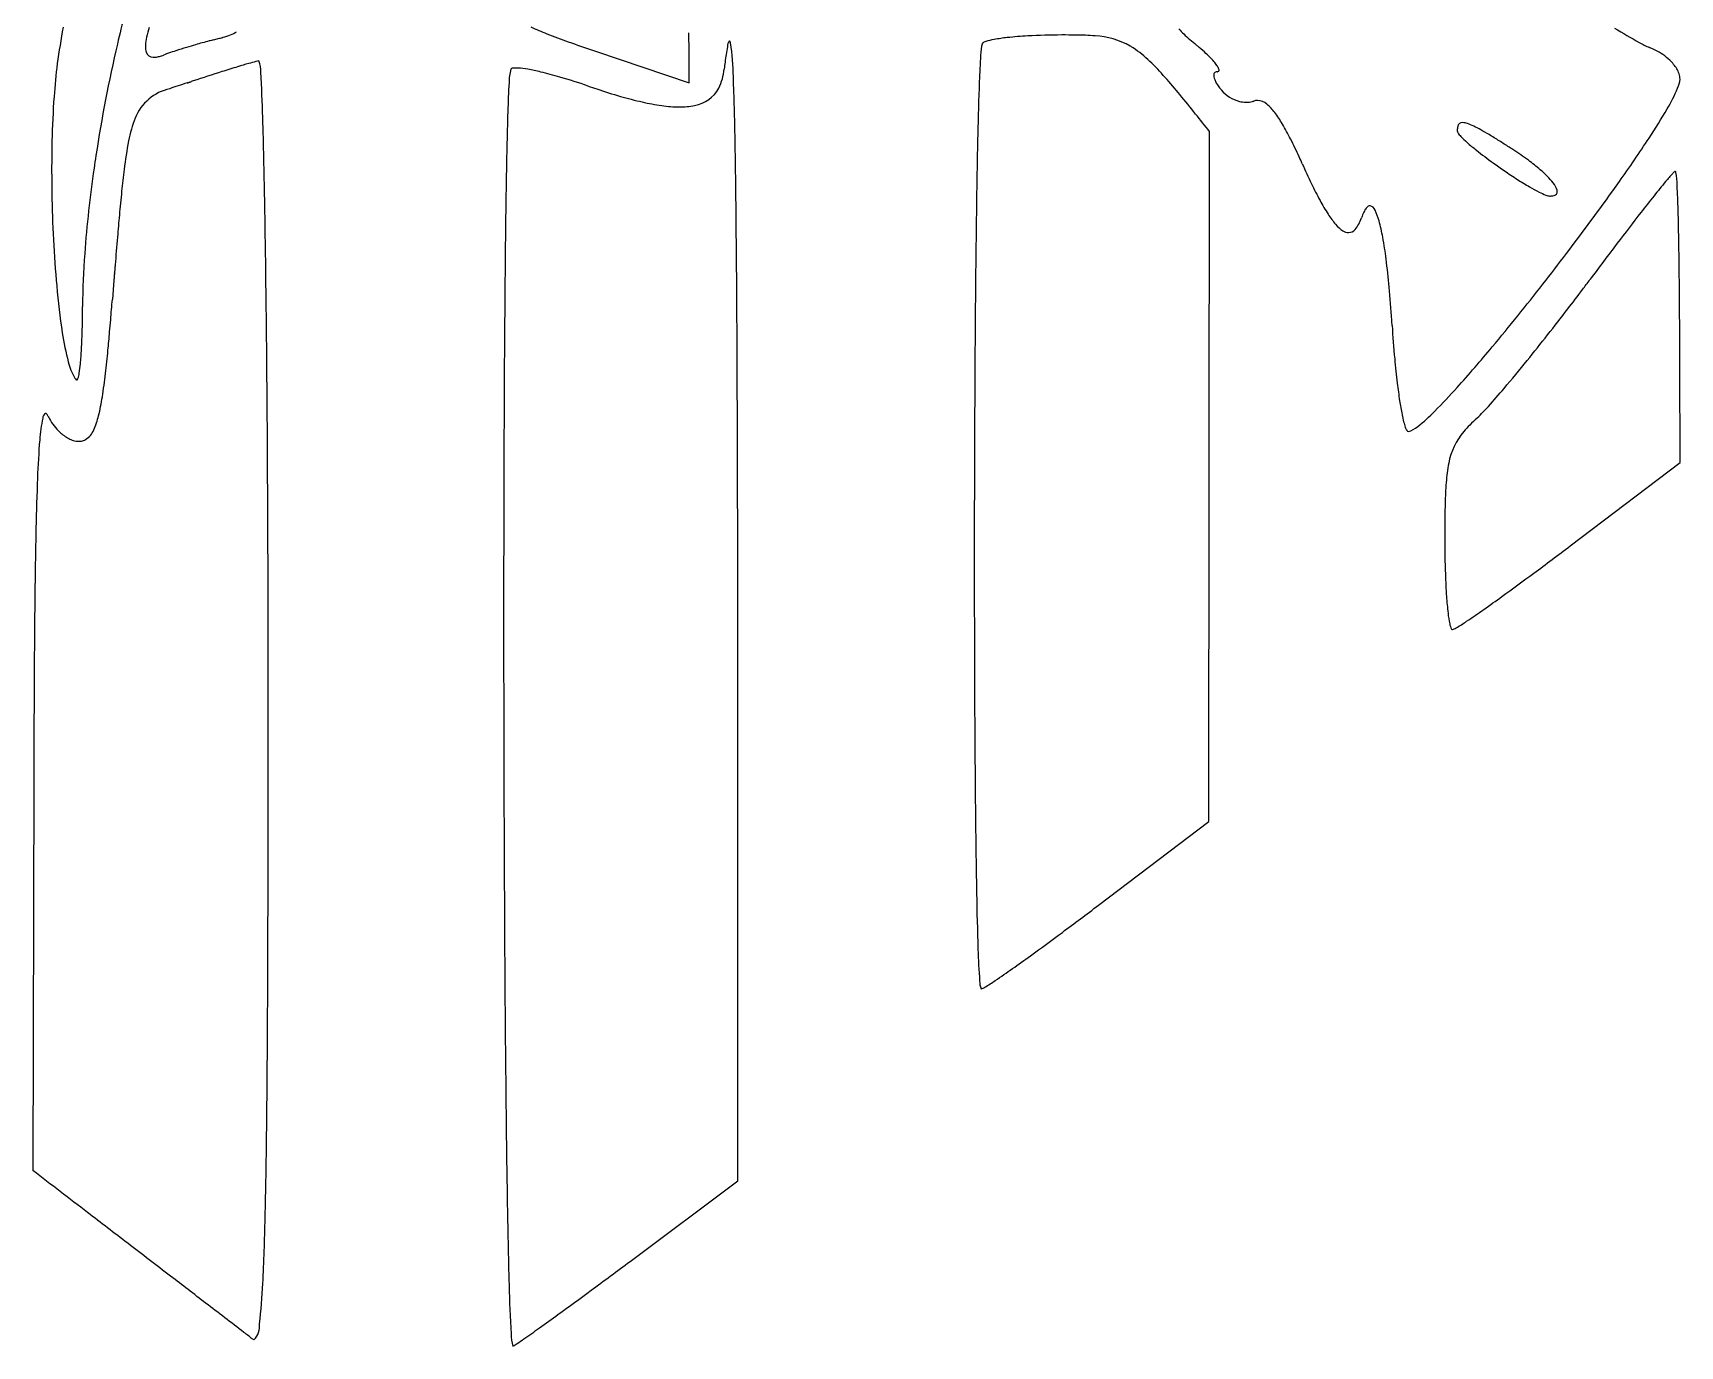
# Model space of a CAD drawing. Extents: x 22 to 127, y -150 to -3.
# Drawn here: x 60.5 to 127, y -149.9 to -96.9 of the extents above; entities that cross this region are included whole.
import ezdxf

# ---------------------------------------------------------------- set-up
doc = ezdxf.new("R2010")
doc.units = 0

msp = doc.modelspace()

# ---------------------------------------------------------------- linework, layer by layer
for p, q in [((83.25, -97.67), (87, -98.931)), ((107.973, -128.75), (108, -100.894)), ((63.767733, -106.898209), (63.705156, -107.669904)), ((63.769652, -106.874564), (63.767733, -106.898209)), ((63.775569, -106.80168), (63.773569, -106.826303)), ((63.781732, -106.725802), (63.779649, -106.751433)), ((63.794529, -106.568413), (63.793403, -106.582252)), ((63.795663, -106.554485), (63.794529, -106.568413)), ((63.796804, -106.540466), (63.795663, -106.554485)), ((63.797953, -106.526356), (63.796804, -106.540466)), ((63.799109, -106.512154), (63.797953, -106.526356)), ((63.800273, -106.49786), (63.799109, -106.512154)), ((63.801445, -106.483474), (63.800273, -106.49786)), ((63.802625, -106.468995), (63.801445, -106.483474)), ((63.803812, -106.454423), (63.802625, -106.468995)), ((63.805007, -106.439758), (63.803812, -106.454423)), ((122.557, -117.625), (126.999, -114.25)), ((60.534, -127.044), (60.5, -142.838)), ((103.52, -132.125), (107.973, -128.75)), ((84.609, -146.5), (88.958, -143.25))]:
    msp.add_line(p, q)
for centre, radius, start, end in [((102.645381, -106.353167), 39.76659, 163.34573, 166.939283), ((93.884741, -102.524008), 32.693845, 169.708456, 172.322133), ((67.245986, -97.559309), 2.208497, 167.656653, 176.149881), ((69.854267, -98.107876), 4.873801, 163.128082, 167.911569), ((67.233814, -93.816857), 3.407813, 286.041782, 291.477686), ((68.036201, -95.82793), 1.242647, 291.001024, 303.354404), ((86.016032, -84.955422), 12.905599, 245.225514, 248.325517), ((91.131019, -72.147591), 26.697023, 248.276178, 250.261122), ((-7.752079, -98.824416), 94.752139, 359.93555, 1.153154), ((101.567472, -113.221591), 16.208213, 93.188305, 96.127088), ((102.027579, -121.114333), 24.114337, 89.968112, 93.236819), ((102.107841, -139.66581), 42.665862, 89.341016, 90.089761), ((102.530044, -107.919141), 10.916586, 85.516408, 89.640446), ((103.229646, -100.214404), 3.182161, 60.368435, 87.229944), ((108.699115, -95.112713), 2.534973, 220.377905, 226.741797), ((111.44764, -92.221958), 6.523793, 226.560187, 229.419989), ((139.823294, -71.283816), 29.770252, 238.70046, 240.914082), ((121.388148, -110.741154), 59.016128, 166.901498, 171.354941), ((65.742918, -97.494298), 0.702575, 178.824543, 195.598974), ((66.287311, -97.481315), 1.246821, 176.767782, 179.934322), ((65.342335, -97.615076), 0.284399, 193.863863, 272.839957), ((68.333993, -104.453184), 7.119899, 109.31827, 110.883241), ((70.474258, -110.551471), 13.582857, 108.033166, 109.328189), ((73.123574, -118.671851), 22.124487, 106.873447, 108.047071), ((74.473633, -123.080776), 26.735469, 106.086085, 106.899609), ((73.684691, -120.299001), 23.844013, 104.75653, 106.116665), ((71.999147, -113.939487), 17.264929, 104.090253, 104.722998), ((64.584146, -84.352467), 13.237106, 284.042421, 284.881197), ((65.992121, -89.645803), 7.759717, 284.871295, 286.167189), ((66.507793, -91.444778), 5.888303, 286.221968, 286.45293), ((99.842488, -47.99505), 52.372575, 250.214669, 251.351346), ((107.254408, -26.262347), 75.334351, 251.295492, 251.419406), ((97.732613, -99.174316), 9.353548, 169.509772, 173.367989), ((88.897648, -97.470165), 0.362249, 139.662376, 180.185126), ((88.567254, -97.317834), 0.098458, 359.273684, 56.549637), ((79.139052, -98.789457), 9.639456, 0.583547, 8.773983), ((100.420377, -97.813257), 1.658437, 163.166933, 180.35045), ((99.06953, -97.623783), 0.374835, 105.845997, 129.125643), ((99.695421, -99.519908), 2.371308, 99.472473, 107.884862), ((100.651064, -104.810431), 7.747301, 96.027874, 100.004458), ((103.195267, -100.184837), 3.17377, 57.021422, 59.565021), ((102.347856, -101.39291), 4.648763, 45.709281, 56.364658), ((120.68409, -81.496635), 20.678089, 229.314293, 230.292257), ((145.267277, -52.060167), 59.029553, 230.189329, 230.243083), ((102.420042, -103.575592), 7.975856, 47.62566, 50.288443), ((103.992829, -101.859879), 5.64835, 44.21442, 47.682122), ((127.320988, -93.861871), 3.962163, 240.191091, 246.92383), ((124.91052, -99.761486), 2.412049, 63.215929, 69.176), ((124.89989, -99.795432), 2.44715, 46.423571, 63.351887), ((83.732597, -101.046614), 22.435591, 172.597401, 176.012713), ((65.374908, -97.363555), 0.535889, 268.023517, 270.015108), ((65.366311, -97.123839), 0.775655, 270.645547, 281.855077), ((65.237937, -96.483051), 1.429161, 281.614309, 288.340142), ((65.000142, -95.739063), 2.210198, 288.122751, 291.105378), ((84.988773, -151.867972), 55.987506, 106.844933, 107.523358), ((76.709565, -124.475759), 27.371457, 105.895845, 106.873851), ((71.540682, -106.257822), 8.43447, 103.990044, 106.021316), ((69.820981, -99.305665), 1.272843, 98.857142, 104.530959), ((69.625686, -98.053428), 0.005472, 90.012462, 97.20411), ((68.510437, -98.451613), 1.18605, 357.503754, 19.897361), ((81.679778, -98.891421), 1.95714, 164.700466, 180.69045), ((79.855083, -98.440934), 0.091251, 114.095397, 133.733857), ((79.919905, -98.595673), 0.259002, 96.248527, 113.21077), ((79.986048, -99.088399), 0.756097, 89.484117, 97.167027), ((79.988074, -99.864338), 1.532013, 86.159426, 89.821175), ((79.80666, -102.061292), 3.736338, 79.660918, 85.640285), ((78.866847, -107.446094), 9.202472, 76.566931, 79.92164), ((86.275724, -98.183475), 2.14086, 333.284344, 354.867361), ((117.071531, -101.666172), 28.85186, 172.888023, 173.449932), ((130.091803, -99.99523), 31.405018, 176.034518, 177.961178), ((98.052889, -105.882779), 10.861981, 41.312592, 46.030578), ((105.701552, -100.203988), 3.268923, 39.718972, 44.297397), ((107.068702, -99.075177), 1.496002, 32.800664, 39.924716), ((107.937378, -98.525018), 0.467867, 17.89702, 33.797017), ((108.331692, -98.423512), 0.056989, 276.570628, 4.068441), ((108.244533, -98.422239), 0.144031, 1.102078, 16.538367), ((125.4109, -99.268087), 1.712874, 31.808238, 46.647492), ((125.970068, -98.914462), 1.051312, 19.534616, 31.492584), ((70.95274, -113.188397), 14.861618, 108.011891, 109.366893), ((493.612639, -1410.319924), 1379.116573, 108.031058, 108.047397), ((51.374346, -52.006704), 49.375527, 288.12087, 288.136227), ((51.805624, -53.327963), 47.985663, 288.13793, 288.154041), ((53.967304, -59.921305), 41.047001, 288.154361, 288.173414), ((54.041859, -60.151776), 40.804774, 288.174884, 288.193955), ((53.593931, -58.790712), 42.23765, 288.194718, 288.212879), ((55.71428, -65.236083), 35.452469, 288.213472, 288.235511), ((57.19717, -69.73432), 30.716109, 288.233998, 288.258155), ((57.281745, -69.985909), 30.45069, 288.255342, 288.280134), ((55.951667, -65.958293), 34.692246, 288.279539, 288.30168), ((57.755499, -71.411132), 28.948792, 288.301114, 288.328113), ((56.703304, -68.235091), 32.294588, 288.328266, 288.349328), ((57.45789, -70.509839), 29.897949, 288.349125, 288.372218), ((58.062431, -72.329407), 27.980582, 288.371768, 288.396817), ((94.09385, -180.671023), 86.195462, 108.338679, 108.395331), ((93.380526, -178.476407), 83.887869, 107.516987, 108.347833), ((22.350489, -101.574507), 47.444383, 1.500156, 3.711547), ((118.847646, -101.246091), 39.194248, 176.590311, 178.318076), ((77.175777, -114.594538), 16.548208, 73.891971, 76.62179), ((75.338756, -121.002965), 23.214726, 70.947085, 73.924336), ((93.670079, -67.905733), 32.957807, 250.957585, 251.591444), ((-22.983662, -103.020905), 111.845502, 0.927566, 2.218516), ((230.852677, -103.818286), 132.238328, 177.858967, 178.787965), ((86.865841, -115.818566), 25.82418, 39.46294, 41.484854), ((108.403448, -98.630833), 0.230924, 173.416268, 180.138054), ((108.568993, -98.623353), 0.39655, 181.161213, 196.933611), ((108.298675, -98.610728), 0.124791, 116.644701, 177.073159), ((108.964249, -98.509476), 0.807861, 196.494989, 206.040054), ((109.476629, -98.263513), 1.37621, 205.876052, 212.782555), ((108.317288, -98.662524), 0.179554, 91.049358, 114.540962), ((108.309797, -98.344159), 0.138905, 271.733992, 281.804408), ((110.024739, -97.914179), 2.026174, 212.695469, 218.14085), ((125.898876, -98.685549), 1.104998, 335.293241, 355.200644), ((126.339906, -98.787013), 0.660155, 0.782281, 19.84297), ((98.541328, -102.101648), 37.281846, 175.977746, 178.750031), ((66.451603, -101.087523), 1.966751, 102.545691, 157.989754), ((91.076168, -75.800971), 24.647466, 251.516904, 253.852505), ((88.550836, -84.560465), 15.531223, 253.814114, 257.155841), ((87.185803, -90.595942), 9.343323, 257.089556, 262.012942), ((86.989561, -98.497888), 1.362467, 279.542818, 331.599194), ((57.723737, -139.890204), 63.622386, 38.606771, 39.518828), ((110.367083, -97.652203), 2.457228, 218.015231, 219.645453), ((109.568212, -98.285551), 1.438161, 220.522935, 255.547461), ((109.509619, -98.521778), 1.194789, 255.441112, 267.698129), ((109.498171, -98.691102), 1.025152, 267.957358, 269.992447), ((109.504392, -98.864841), 0.851436, 269.572248, 285.684207), ((109.541835, -99.017413), 0.694443, 286.112967, 290.938043), ((109.942249, -100.056461), 0.419094, 90.113028, 111.301823), ((109.907052, -100.249881), 0.613476, 47.979175, 86.788352), ((120.367476, -96.354335), 7.107088, 329.354899, 336.858798), ((69.321687, -102.198098), 5.044077, 158.512224, 169.461927), ((-181.782708, -107.938647), 251.676284, 0.978962, 1.73187), ((265.587136, -105.769166), 186.003397, 178.252097, 179.150052), ((86.636725, -94.597723), 5.304082, 261.880146, 269.594803), ((86.629883, -97.030273), 2.871563, 269.388072, 281.765971), ((-31.033635, -210.924324), 177.30489, 38.357865, 38.647899), ((109.078042, -101.28365), 1.937901, 36.605297, 50.230695), ((106.786618, -103.045828), 4.828397, 30.521872, 37.177694), ((105.025438, -87.52466), 24.808132, 326.656097, 329.871308), ((465.934151, -109.070057), 367.378398, 178.7446, 179.231054), ((102.307606, -105.721902), 10.045913, 26.786439, 30.695947), ((118.657908, -100.838993), 0.652258, 166.657613, 181.290698), ((119.256976, -100.853484), 1.251161, 180.009208, 180.985355), ((118.153004, -100.860928), 0.147676, 185.467849, 212.488451), ((118.203526, -100.717827), 0.182646, 85.842083, 170.75104), ((118.795978, -100.465528), 0.902483, 211.736716, 224.651486), ((118.219322, -100.875074), 0.339422, 89.99923, 90.430928), ((118.194134, -101.195289), 0.660118, 70.117092, 87.812846), ((117.72289, -102.612837), 2.153787, 63.924138, 71.153421), ((116.320768, -105.544668), 5.403592, 60.785963, 64.234963), ((113.375525, -110.850834), 11.472339, 58.969437, 60.881767), ((107.469972, -120.690962), 22.948557, 57.801206, 58.999685), ((110.449536, -102.423455), 49.19428, 178.677866, 180.015421), ((79.804704, -104.302538), 15.735893, 168.909499, 173.153826), ((-312.4561, -108.379067), 401.367309, 0.526049, 1.023405), ((94.620403, -109.63089), 18.669886, 24.392913, 26.863654), ((120.853868, -98.522058), 3.732855, 223.673779, 228.877968), ((124.65785, -94.215999), 9.47846, 228.674648, 231.655853), ((130.100775, -87.349228), 18.240763, 231.628064, 234.302676), ((96.526937, -138.114451), 43.523486, 57.200706, 57.833078), ((84.847751, -156.293906), 65.131247, 57.073153, 57.227589), ((113.644916, -111.859664), 12.18149, 53.595994, 57.159307), ((77.608108, -69.585248), 57.572891, 324.621082, 326.739647), ((111.878205, -109.502834), 49.427089, 171.709143, 175.727571), ((121.210176, -110.745044), 58.84077, 171.325147, 171.822513), ((86.968533, -113.153558), 27.093587, 23.857954, 24.494542), ((136.116421, -91.455663), 26.630847, 203.782562, 205.694202), ((132.818775, -83.625369), 22.850937, 234.216339, 235.600103), ((115.934114, -108.766984), 8.33376, 49.424647, 53.644373), ((115.83874, -102.431085), 54.583482, 180.005889, 181.008335), ((102.729701, -107.241452), 38.848201, 172.880674, 174.191218), ((618.196597, -111.57525), 538.660495, 179.088903, 179.465876), ((126.12106, -96.277386), 15.533279, 205.652565, 208.446321), ((131.679613, -85.307001), 20.819813, 235.572239, 237.314078), ((128.136875, -90.852291), 14.239464, 237.262092, 239.577194), ((118.235304, -106.09335), 4.806202, 43.83859, 49.529715), ((120.124573, -104.294337), 2.197463, 34.951282, 44.123975), ((121.360027, -103.448861), 0.700636, 15.773918, 36.160138), ((39.787628, -42.779226), 103.929667, 322.658071, 324.643851), ((151.210884, -123.559228), 32.262789, 140.219612, 141.526732), ((131.934548, -107.458361), 7.146898, 137.056062, 140.537554), ((126.960578, -102.786145), 0.324282, 118.067361, 142.626876), ((126.775008, -102.545728), 0.056387, 359.088771, 54.190315), ((123.062621, -103.184049), 3.822291, 1.667184, 9.599783), ((91.395564, -104.966733), 35.538231, 1.458418, 3.054831), ((113.879686, -102.533204), 52.622978, 180.934702, 185.011858), ((142.13544, -111.289755), 78.461334, 174.162513, 174.862266), ((-554.613007, -114.78118), 624.569247, 0.660617, 1.022227), ((119.642261, -99.804222), 8.156763, 208.341392, 212.87271), ((124.573025, -96.944734), 7.181234, 239.482069, 242.958043), ((122.499535, -101.034775), 2.595675, 242.677601, 249.130359), ((121.781534, -102.962601), 0.538779, 247.441478, 265.898608), ((121.744149, -102.676037), 0.823964, 269.920123, 273.551269), ((121.774277, -103.032138), 0.46675, 272.567556, 288.314112), ((121.883109, -103.321223), 0.158601, 283.800469, 1.033069), ((121.775014, -103.320861), 0.266683, 0.536531, 13.54559), ((184.35912, -150.013821), 74.673255, 141.45913, 142.120268), ((220.79237, -118.416616), 157.440466, 174.84244, 175.167609), ((894.64266, -114.864371), 796.126062, 179.228145, 179.630509), ((115.879328, -102.254584), 3.666396, 212.629191, 220.591955), ((112.220005, -103.706042), 2.033196, 332.692637, 340.790808), ((116.208483, -105.097116), 2.190907, 154.270344, 160.755693), ((115.017043, -104.514546), 0.864721, 142.345934, 154.772281), ((114.532501, -104.127788), 0.245047, 110.147554, 144.731113), ((114.482626, -104.016121), 0.123317, 90.140784, 106.260019), ((114.425421, -104.161068), 0.274232, 18.892848, 78.024379), ((112.800219, -105.033819), 2.115778, 14.666679, 27.030534), ((229.892122, -185.427729), 132.356868, 142.122559, 142.800469), ((11.843935, -107.212154), 115.121449, 0.887699, 1.567906), ((-997.924704, -114.921613), 1086.867118, 0.250201, 0.539169), ((114.099959, -103.804901), 1.306613, 219.737943, 237.039649), ((113.634803, -104.52684), 0.447807, 236.721133, 267.941379), ((113.607376, -104.61287), 0.361666, 271.79694, 319.793331), ((113.197647, -104.220562), 0.928501, 317.625982, 333.227954), ((107.87722, -106.426266), 7.231623, 10.046742, 15.463699), ((429.851293, -136.097178), 367.245699, 175.166619, 175.343515), ((98.506979, -108.14675), 16.758425, 7.21463, 10.249994), ((270.942169, -216.64454), 183.92812, 142.785914, 143.358463), ((-129.809387, -109.515447), 256.793477, 0.528271, 0.911892), ((93.02467, -108.093754), 30.520972, 175.728692, 179.745153), ((922.005342, -176.392882), 861.046604, 175.336309, 175.338065), ((818.090735, -167.913174), 756.786587, 175.33449, 175.33651), ((739.67707, -161.513108), 678.112171, 175.332278, 175.334558), ((526.683177, -144.118829), 464.409201, 175.329864, 175.332744), ((467.634926, -139.286617), 405.163559, 175.327737, 175.331069), ((84.122115, -110.000391), 31.262208, 5.189917, 7.274047), ((26.439112, -32.738508), 120.63259, 321.968957, 322.712285), ((2087.919869, -271.158544), 2030.806078, 175.359255, 175.359933), ((1298.110363, -207.04513), 1238.398616, 175.358197, 175.359325), ((907.945901, -175.343245), 846.948344, 175.356415, 175.358109), ((750.067262, -162.504883), 688.548571, 175.355537, 175.357648), ((1758.013509, -244.391727), 1699.815643, 175.353721, 175.354599), ((1232.970482, -201.709035), 1173.040557, 175.353009, 175.354299), ((1046.940713, -186.589922), 986.397414, 175.351335, 175.35289), ((1975.021129, -262.047528), 1917.540319, 175.350848, 175.351556), ((329.873832, -128.259652), 266.961989, 175.348338, 175.35126), ((-1052.720474, -15.772594), 1120.200711, 355.348779, 355.34948), ((336.765712, -128.798475), 273.874865, 175.34716, 175.350046), ((1427.563611, -217.604184), 1368.281791, 175.339316, 175.339936), ((1441.280158, -218.735683), 1382.044921, 175.33815, 175.338768), ((1234.414222, -117.311253), 1154.904817, 179.466307, 179.791223), ((40.577559, -43.905608), 102.616176, 320.201075, 322.016716), ((46.261651, -49.51189), 96.098054, 323.052793, 323.350182), ((90.100893, -104.643228), 28.750775, 184.962843, 188.758671), ((-1356.958284, 7.544742), 1425.32769, 355.330229, 355.363506), ((-1058.384185, -120.629548), 1128.374371, 0.335141, 0.662631), ((64.749579, -111.787967), 50.717031, 3.704086, 5.221392), ((40.842846, -45.431994), 102.881046, 322.50405, 323.050854), ((-323.195065, -111.394957), 450.188275, 0.332659, 0.540543), ((24.591248, -107.930392), 37.912762, 358.552395, 359.958277), ((43.237716, -47.320524), 99.831415, 321.004293, 322.527342), ((72.41897, -107.41434), 10.853183, 188.514147, 194.843429), ((35.62073, -108.223572), 26.879398, 356.873989, 358.5832), ((-22.164572, -101.598268), 86.079016, 354.823937, 355.079085), ((-45.489722, -99.592412), 109.490255, 355.080332, 355.336165), ((51.760406, -112.684186), 63.736992, 3.56587, 3.753708), ((161.100638, -105.880404), 45.814722, 183.553469, 185.249623), ((-580.727799, -112.892767), 707.725364, 0.151754, 0.332866), ((47.997104, -108.913333), 14.483832, 354.61527, 356.928677), ((18.539182, -105.455379), 45.192738, 353.383947, 354.579502), ((-5.444723, -103.113514), 69.290647, 354.525121, 354.824484), ((75.343952, -72.925167), 57.330044, 318.072944, 320.242843), ((64.140273, -109.675971), 2.272308, 193.195812, 210.98719), ((56.870822, -109.765239), 5.569349, 350.83369, 354.773801), ((-2201.924465, -120.794008), 2290.881126, 0.151144, 0.265575), ((1352.591094, -118.080926), 1254.085744, 179.618481, 179.923882), ((150.496365, -106.863345), 35.164995, 185.235645, 186.852057), ((71.947075, -70.585361), 62.879019, 319.688428, 321.018469), ((62.631109, -110.543341), 0.533014, 214.580472, 224.5097), ((62.273317, -110.897204), 0.029832, 221.575357, 259.618185), ((62.270341, -110.907418), 0.019279, 262.848245, 269.994899), ((62.243281, -110.857128), 0.074646, 291.253296, 351.553131), ((61.196305, -110.484093), 1.184768, 341.088119, 351.831059), ((41.824761, -108.192238), 21.74693, 350.958537, 353.478199), ((-990.930493, -113.982938), 1117.929507, 359.994254, 0.151944), ((54.502754, -110.237035), 8.905165, 346.167025, 351.132607), ((138.346961, -108.328913), 22.927518, 186.838056, 188.607001), ((99.617151, -94.755832), 24.683989, 315.088818, 318.126257), ((97.504959, -92.301002), 29.34138, 317.857689, 319.736231), ((61.113872, -112.466085), 0.218283, 118.246274, 179.928205), ((61.006363, -112.336787), 0.063133, 43.507416, 86.182307), ((60.805055, -112.528592), 0.341187, 23.051083, 43.595267), ((60.164845, -111.662275), 3.066678, 335.401703, 346.730155), ((127.791962, -109.942442), 12.249923, 188.533399, 191.223615), ((121.3399, -111.219403), 5.672712, 191.256761, 194.206646), ((111.953687, -107.150344), 7.196903, 308.229519, 315.631011), ((112.775159, -106.179126), 8.707073, 313.914296, 318.150162), ((66.381097, -113.684235), 5.619195, 167.476949, 176.481745), ((63.037242, -111.469165), 2.129982, 205.764187, 208.521806), ((63.059319, -111.459511), 2.15399, 208.467003, 226.839576), ((62.711381, -111.840292), 1.638242, 226.606288, 242.13794), ((62.174396, -112.620099), 0.841502, 302.450927, 337.745702), ((118.083744, -112.053925), 2.311352, 193.961852, 199.577642), ((116.45284, -112.646598), 0.576261, 198.392412, 213.105254), ((116.03596, -112.926462), 0.074504, 207.913333, 260.762174), ((115.863925, -112.215008), 0.801147, 281.525713, 312.699557), ((120.27915, -114.748873), 2.659359, 139.12151, 169.926279), ((121.866613, -116.06838), 4.72338, 135.24165, 139.621867), ((125.088102, -119.257529), 9.256442, 132.76536, 135.264855), ((116.500484, -109.987127), 3.380322, 312.933798, 313.1942), ((95.777651, -116.156693), 35.118347, 175.398634, 177.919433), ((62.460139, -112.300515), 1.113976, 242.499773, 252.618501), ((62.36074, -112.632065), 0.767883, 252.30624, 269.382266), ((62.354015, -112.827968), 0.571937, 269.844299, 280.679105), ((62.360278, -112.853191), 0.545993, 280.523707, 299.113545), ((1998.827849, -120.420813), 1919.324727, 179.781547, 180.005067), ((-1598.555515, -123.888228), 1668.555524, 359.994067, 0.338541), ((123.986952, -115.522892), 6.446388, 168.917121, 175.918483), ((-1307.894989, -114.092886), 1434.893997, 359.993726, 359.999913), ((171.268492, -119.210927), 110.670743, 177.758143, 178.803157), ((-3965.425028, -125.472997), 4054.387896, 0.062798, 0.151525), ((133.827037, -116.298521), 16.316887, 175.661135, 178.639667), ((161.82937, -117.029648), 44.328734, 178.554175, 179.88482), ((298.806433, -122.080794), 238.240893, 178.75378, 179.220011), ((1434.119118, -118.293207), 1335.613983, 179.919422, 179.999864), ((217.717879, -117.322133), 100.21788, 179.781836, 180.0085), ((157.858941, -117.36169), 40.358948, 179.964949, 181.984694), ((23.827099, 12.355698), 163.225534, 306.579651, 307.219343), ((1262.07603, -118.441713), 1163.570904, 179.992531, 180.30938), ((523.617132, -125.118181), 463.072109, 179.222886, 179.61049), ((144.786778, -117.823486), 27.278636, 181.966216, 183.868059), ((47.928062, -20.173913), 122.740592, 305.847029, 306.594546), ((131.446617, -118.745711), 13.906665, 183.784796, 186.561015), ((76.615795, -59.873827), 73.760298, 305.150513, 305.843449), ((122.176069, -119.836885), 4.57222, 186.250692, 191.739918), ((99.657558, -92.677466), 33.672931, 303.78639, 305.228775), ((2309.404765, -120.577667), 2229.901636, 180.000331, 180.091657), ((-7369.549494, -129.251914), 7458.51446, 359.996701, 0.063166), ((118.326148, -120.666853), 0.634637, 189.096962, 209.183147), ((117.812938, -120.953651), 0.046728, 208.99845, 262.698798), ((117.68373, -120.524387), 0.491328, 284.530267, 304.127198), ((113.983002, -114.164794), 7.848221, 300.441607, 304.099948), ((971.755698, -128.297187), 911.22194, 179.602165, 179.834227), ((-4423.044574, -124.109629), 4493.044575, 359.970201, 0.00062), ((2175.510346, -120.944759), 2096.006806, 180.087477, 180.346168), ((812.789186, -120.916586), 714.277248, 180.305462, 180.646578), ((1451.263821, -129.943532), 1390.732844, 179.823557, 179.880544), ((-2661.570266, -125.358413), 2731.569875, 359.844598, 359.977179), ((466.565003, -124.841339), 368.030822, 180.643858, 181.057859), ((-11120.719606, -129.634878), 11209.68456, 359.984834, 359.999762), ((239.771256, -129.164429), 141.19598, 181.002967, 181.924025), ((-3.225105, 8.697112), 176.707059, 306.571294, 307.16263), ((-1211.567495, -129.418044), 1281.561434, 359.612681, 359.850268), ((-13383.532309, -129.041175), 13472.49734, 359.971771, 359.984856), ((1454.275289, -125.393038), 1374.75804, 180.342388, 180.607914), ((23.069117, -26.798935), 132.532925, 305.89316, 306.585143), ((124.591467, -133.168554), 25.947042, 181.626375, 184.444631), ((54.224747, -69.841736), 79.397664, 305.247236, 305.889847), ((79.195863, -105.25871), 36.062759, 303.97867, 305.32063), ((99.389168, -135.217615), 0.66781, 176.714122, 205.014805), ((98.653791, -135.027509), 0.490104, 285.407077, 304.564165), ((94.678851, -128.308959), 8.295355, 300.843543, 304.277184), ((-16401.347843, -127.53645), 16490.313249, 359.958146, 359.971709), ((-560.776199, -133.795765), 630.755414, 359.313788, 359.610711), ((-20195.640546, -124.788698), 20284.606947, 359.947854, 359.958214), ((809.587298, -132.262401), 730.033453, 180.605645, 180.921614), ((-218.639001, -138.052656), 288.591815, 358.67002, 359.345361), ((-46185.510393, -60489.31263), 76028.879233, 52.533463, 52.535555), ((364.547707, -139.626113), 284.933067, 180.880489, 181.576699), ((-30978.433296, -40647.090445), 51029.49974, 52.531174, 52.53347), ((-26.069635, -142.674804), 95.967165, 357.181529, 358.760341), ((-19050.701534, -25085.144979), 31422.232423, 52.527307, 52.531287), ((-103.657642, 105.583388), 314.627341, 306.396882, 306.753947), ((-9672.122847, -12850.753785), 16006.718611, 52.521102, 52.52748), ((49.870719, -146.562791), 19.928052, 352.918711, 357.610395), ((132.584135, -146.217713), 52.876354, 181.35283, 183.475191), ((-4456.030371, -6047.813366), 7434.226613, 52.513505, 52.521054), ((-54.062532, 38.243151), 230.994926, 305.995392, 306.406214), ((-1464.922046, -2147.95791), 2519.391765, 52.493403, 52.515385), ((6.012249, -44.455409), 128.779316, 305.586803, 305.995061), ((-122.977244, -399.6225), 315.419778, 52.422834, 52.504935), ((68.882355, -149.113434), 0.770164, 314.649227, 7.007887), ((81.121765, -149.482506), 1.318101, 177.407443, 199.271721), ((50.166397, -106.234564), 52.8435, 304.795312, 305.634297), ((69.427482, -149.580877), 0.080562, 229.349642, 267.237174), ((79.877479, -149.911425), 0.006118, 270.433478, 294.333894), ((79.138558, -148.508859), 1.591413, 297.76858, 304.710968), ((72.169741, -137.91079), 14.274986, 303.481392, 304.822875)]:
    msp.add_arc(centre, radius, start, end)

doc.saveas('drawing.dxf')
